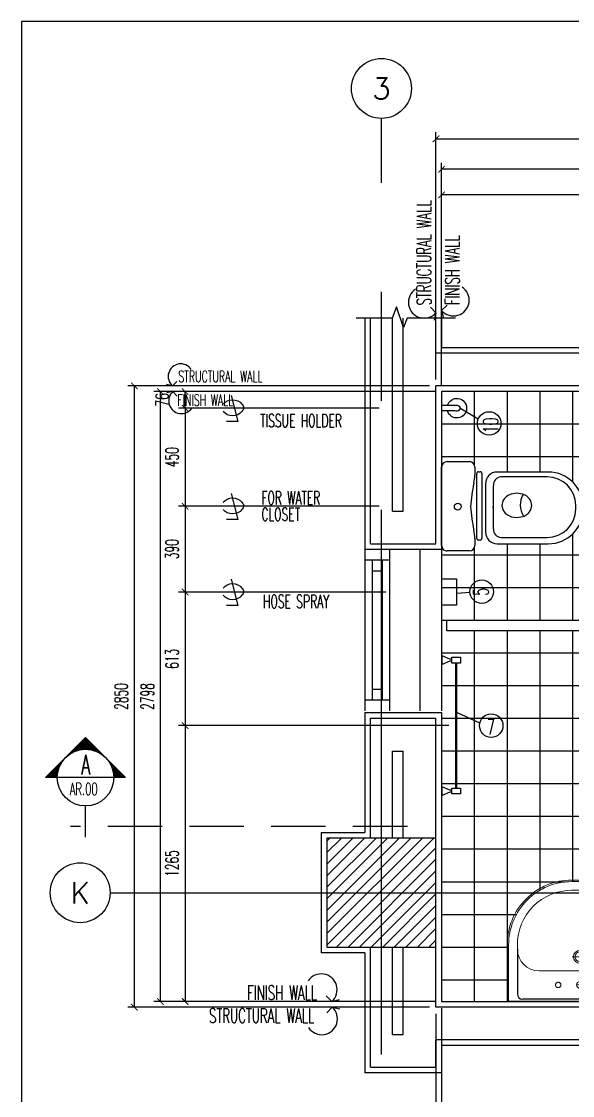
# Model space of a CAD drawing. Extents: x 417609.6 to 417638.5, y 43441 to 43460.9.
# Drawn here: x 417609.614 to 417612.142, y 43455.974 to 43460.902 of the extents above; entities that cross this region are included whole.
import ezdxf
from ezdxf.enums import TextEntityAlignment as Align

# ---------------------------------------------------------------- set-up
doc = ezdxf.new("R2010")
doc.units = 0
doc.header["$MEASUREMENT"] = 0
doc.header["$PDMODE"] = 3
doc.header["$PDSIZE"] = 0.1
for name, pattern in [('CENTERX2', [4, 2.5, -0.5, 0.5, -0.5]), ('DASHED', [0.75, 0.5, -0.25]), ('HIDDEN', [0.375, 0.25, -0.125])]:
    doc.linetypes.add(name, pattern=pattern)
doc.layers.get('0').update_dxf_attribs({"linetype": 'CONTINUOUS'})
doc.layers.get('DEFPOINTS').update_dxf_attribs({"linetype": 'CONTINUOUS'})
for name, color, linetype in [('2', 2, 'CONTINUOUS'), ('ARCDIMR', 4, 'CONTINUOUS'), ('AX', 6, 'CONTINUOUS'), ('AX-CR', 2, 'CONTINUOUS'), ('AX-TXT', 4, 'CONTINUOUS'), ('AXES', 11, 'CENTERX2'), ('COL', 2, 'CONTINUOUS'), ('DIM', 4, 'CONTINUOUS'), ('Dimout', 4, 'CONTINUOUS'), ('DW', 7, 'CONTINUOUS'), ('ELE', 3, 'CONTINUOUS'), ('ELEV-MARK', 6, 'CONTINUOUS'), ('FIX', 3, 'CONTINUOUS'), ('HAT', 8, 'CONTINUOUS'), ('Hatch', 11, 'CONTINUOUS'), ('INSUL', 7, 'CONTINUOUS'), ('JUMP', 2, 'CONTINUOUS'), ('PART', 9, 'CONTINUOUS'), ('Plaster', 7, 'CONTINUOUS'), ('SUNI-FUR', 3, 'CONTINUOUS'), ('Tile', 5, 'CONTINUOUS'), ('TITLE', 6, 'CONTINUOUS'), ('TXT', 2, 'CONTINUOUS'), ('WALL', 6, 'CONTINUOUS'), ('WIN', 5, 'CONTINUOUS')]:
    doc.layers.add(name, color=color, linetype=linetype)
doc.styles.add('ROMANS', font='ROMANS.shx', dxfattribs={"width": 0.6})
doc.dimstyles.new('R50', dxfattribs={"dimscale": 0, "dimtxt": 0.06, "dimasz": 0.03, "dimexe": 0.03, "dimexo": 0.03, "dimgap": 0.03, "dimtad": 1, "dimdec": 0, "dimlfac": 1000, "dimzin": 13, "dimdsep": 46, "dimtxsty": 'ROMANS', "dimblk": 'ARCHTICK', "dimcen": 0.09, "dimclrd": 4, "dimclre": 4, "dimclrt": 2, "dimadec": 0, "dimazin": 0, "dimtfac": 1, "dimtdec": 0, "dimtofl": 0, "dimtmove": 2, "dimatfit": 3, "dimldrblk": 'CLOSEDBLANK', "dimfxl": 0, "dimtolj": 1, "dimtzin": 0, "dimarcsym": 0})

# ---------------------------------------------------------------- blocks, each defined once
blk = doc.blocks.new('AXL')
at = {"layer": 'AX-CR'}
blk.add_circle((-350, 0), 350, dxfattribs=at)
at = {"layer": 'AX-TXT', "style": 'ROMANS'}
blk.add_attdef('AX', text='', height=250, dxfattribs=at).set_placement((-350, 0), align=Align.MIDDLE)
blk = doc.blocks.new('*X15')
at = {"color": 0}
for p, q in [((24139.2, 55110.5), (24629.7, 55601)), ((24139.2, 55163.5), (24576.7, 55601)), ((24139.2, 55216.6), (24523.7, 55601)), ((24139.2, 55269.6), (24470.6, 55601)), ((24139.2, 55322.6), (24417.6, 55601)), ((24139.2, 55375.7), (24364.6, 55601)), ((24139.2, 55428.7), (24311.5, 55601)), ((24139.2, 55481.7), (24258.5, 55601)), ((24139.2, 55534.8), (24205.5, 55601)), ((24139.2, 55587.8), (24152.4, 55601)), ((24182.8, 55101), (24639.2, 55557.5)), ((24235.8, 55101), (24639.2, 55504.4)), ((24288.8, 55101), (24639.2, 55451.4)), ((24341.9, 55101), (24639.2, 55398.4)), ((24394.9, 55101), (24639.2, 55345.3)), ((24447.9, 55101), (24639.2, 55292.3)), ((24501, 55101), (24639.2, 55239.3)), ((24554, 55101), (24639.2, 55186.2)), ((24607, 55101), (24639.2, 55133.2))]:
    blk.add_line(p, q, dxfattribs=at)
blk = doc.blocks.new('COL50')
at = {"layer": 'COL'}
blk.add_lwpolyline([(-250, 250), (-250, -250), (250, -250), (250, 250)], close=True, dxfattribs=at)
blk = doc.blocks.new('AXU')
at = {"layer": 'AX-CR'}
blk.add_circle((0, 350), 350, dxfattribs=at)
at = {"layer": 'AX-TXT', "style": 'ROMANS'}
blk.add_attdef('AX', text='', height=250, dxfattribs=at).set_placement((0, 350), align=Align.MIDDLE)
blk = doc.blocks.new('LAV-003')
at = {"layer": 'FIX', "linetype": 'ByBlock'}
blk.add_line((-327.5, -25), (327.5, -25), dxfattribs=at)
at = {"layer": 'FIX', "linetype": 'Continuous', "lineweight": 20}
for p, q in [((-327.5, -285), (-327.5, -25)), ((327.5, -285), (327.5, -25)), ((0, -165), (-187.5, -165)), ((0, -165), (187.5, -165)), ((-287.5, -285), (-287.5, -265)), ((287.5, -285), (287.5, -265)), ((0, -535), (-37.5, -535)), ((0, -535), (37.5, -535)), ((0, -575), (-37.5, -575)), ((0, -575), (37.5, -575))]:
    blk.add_line(p, q, dxfattribs=at)
at = {"layer": 'FIX', "linetype": 'ByBlock', "ltscale": 0.3}
for p, q in [((0, -35), (-262.5, -35)), ((0, -35), (262.5, -35)), ((-287.5, -265), (-287.5, -60)), ((287.5, -265), (287.5, -60))]:
    blk.add_line(p, q, dxfattribs=at)
at = {"layer": 'FIX', "lineweight": 20}
for p, q in [((0, -85.4), (0, -116.5)), ((-15.6, -100.9), (15.5, -100.9))]:
    blk.add_line(p, q, dxfattribs=at)
at = {"layer": 'FIX', "linetype": 'DASHED', "lineweight": 20, "ltscale": 0.04}
for p, q in [((0, -193.9), (0, -266.1)), ((-35.7, -230.5), (36.6, -230.5))]:
    blk.add_line(p, q, dxfattribs=at)
at = {"layer": 'FIX', "linetype": 'Continuous', "lineweight": 20}
blk.add_lwpolyline([(294.8, -25), (0, -25), (-327.5, -25), (-334.5, -285, 0.414214), (-37.5, -582), (0, -582), (37.5, -582, 0.414214), (334.5, -285), (327.5, -25), (0, -25)], format="xyb", dxfattribs=at)
at = {"layer": 'FIX', "linetype": 'HIDDEN', "lineweight": 20, "ltscale": 0.05}
for centre in [(-100, -100.9), (100, -100.9)]:
    blk.add_circle(centre, 12.4, dxfattribs=at)
at = {"layer": 'FIX', "lineweight": 20}
for centre, radius in [((0, -100.9), 15.5), ((0.5, -230), 29.5), ((0.5, -230), 22.5)]:
    blk.add_circle(centre, radius, dxfattribs=at)
at = {"layer": 'FIX', "linetype": 'ByBlock', "ltscale": 0.3}
for centre, start, end in [((-262.5, -60), 90, 180), ((262.5, -60), 0, 90)]:
    blk.add_arc(centre, 25, start, end, dxfattribs=at)
at = {"layer": 'FIX', "linetype": 'Continuous', "lineweight": 20}
for centre, radius, start, end in [((-187.5, -265), 100, 90, 180), ((187.5, -265), 100, 0, 90), ((-37.5, -285), 290, 180, 270), ((-37.5, -285), 250, 180, 270), ((37.5, -285), 290, 270, 0), ((37.5, -285), 250, 270, 0)]:
    blk.add_arc(centre, radius, start, end, dxfattribs=at)
blk = doc.blocks.new('SCNTR', base_point=(3632.66, 549.66))
for q in [(3633.89, 554.57), (3636.1, 543.44)]:
    blk.add_line((3631.12, 543.44), q)
for centre, radius, start, end in [((3630.8, 549.38), 1.99, 133.3084, 182.4789), ((3633.47, 547.5), 5.23, 39.4883, 140.5117), ((3630.8, 549.21), 1.99, 177.5211, 226.6916), ((3633.47, 551.09), 5.23, 219.4883, 320.5117)]:
    blk.add_arc(centre, radius, start, end)
blk = doc.blocks.new('_ARCHTICK')
at = {"color": 0, "linetype": 'ByBlock', "const_width": 0.15}
blk.add_lwpolyline([(-0.5, -0.5), (0.5, 0.5)], dxfattribs=at)
blk = doc.blocks.new('*D42')
at = {"layer": 'DEFPOINTS', "color": 0}
for p in [(417611.2853, 43458.6776), (417610.3644, 43458.2841), (417611.3153, 43458.2841)]:
    blk.add_point(p, dxfattribs=at)
at = {"layer": 'Dimout', "color": 4, "lineweight": -2}
for p, q in [((417611.2553, 43458.6776), (417610.3344, 43458.6776)), ((417610.3644, 43458.6776), (417610.3644, 43458.2841)), ((417611.2853, 43458.2841), (417610.3344, 43458.2841))]:
    blk.add_line(p, q, dxfattribs=at)
at = {"layer": 'Dimout', "color": 4, "lineweight": -2, "xscale": 0.03, "yscale": 0.03, "zscale": 0.03}
for p, rotation in [((417610.3644, 43458.6776), 90), ((417610.3644, 43458.2841), 270)]:
    blk.add_blockref('_ARCHTICK', p, dxfattribs=dict(at, rotation=rotation))
at = {"layer": 'Dimout', "color": 2, "insert": (417610.3044, 43458.4808), "char_height": 0.06, "attachment_point": 5, "rotation": 90, "style": 'ROMANS'}
blk.add_mtext('\\A1;390', dxfattribs=at)
blk = doc.blocks.new('_ClosedBlank')
at = {"color": 0, "linetype": 'ByBlock', "lineweight": -2}
for p, q in [((-1, 0.17), (0, 0)), ((-1, 0.17), (-1, -0.17)), ((0, 0), (-1, -0.17))]:
    blk.add_line(p, q, dxfattribs=at)
blk = doc.blocks.new('*D43')
at = {"layer": 'DEFPOINTS', "color": 0}
for p in [(417611.2853, 43459.1276), (417610.3644, 43458.6776), (417611.2853, 43458.6776)]:
    blk.add_point(p, dxfattribs=at)
at = {"layer": 'Dimout', "color": 4, "lineweight": -2}
for p, q in [((417611.2553, 43459.1276), (417610.3344, 43459.1276)), ((417610.3644, 43459.1276), (417610.3644, 43458.6776)), ((417611.2553, 43458.6776), (417610.3344, 43458.6776))]:
    blk.add_line(p, q, dxfattribs=at)
at = {"layer": 'Dimout', "color": 4, "lineweight": -2, "xscale": 0.03, "yscale": 0.03, "zscale": 0.03}
for p, rotation in [((417610.3644, 43459.1276), 90), ((417610.3644, 43458.6776), 270)]:
    blk.add_blockref('_ARCHTICK', p, dxfattribs=dict(at, rotation=rotation))
at = {"layer": 'Dimout', "color": 2, "insert": (417610.3044, 43458.9026), "char_height": 0.06, "attachment_point": 5, "rotation": 90, "style": 'ROMANS'}
blk.add_mtext('\\A1;450', dxfattribs=at)
blk = doc.blocks.new('A$C785E76E1')
at = {"layer": 'JUMP'}
for p, q in [((0.033, 0.0529), (0.033, 0.1149)), ((0.057, 0.0529), (0.057, 0.1149))]:
    blk.add_line(p, q, dxfattribs=at)
for radius, start, end in [(0.045, 105.4782, 74.5218), (0.0144, 146.4427, 33.5573)]:
    blk.add_arc((0.045, 0.045), radius, start, end, dxfattribs=at)
blk = doc.blocks.new('A$C31925312')
at = {"layer": 'FIX'}
for p, q in [((0.0224, 0.6066), (0.0159, 0.6066)), ((0.0395, 0.625), (0.0486, 0.625)), ((0.0395, 0.6163), (0.0476, 0.6163)), ((0.0476, 0.6163), (0.0838, 0.6007)), ((0.0486, 0.625), (0.0838, 0.6402)), ((0.0838, 0.6402), (0.0859, 0.6402)), ((0.0838, 0.6402), (0.0838, 0.6007)), ((0.0838, 0.6007), (0.0859, 0.6007)), ((0.0845, 0.6402), (0.0845, 0.6007)), ((0.085, 0.6402), (0.085, 0.6007)), ((0.0856, 0.6402), (0.0856, 0.6007)), ((0.0395, 0.0242), (0.0486, 0.0242)), ((0.0395, 0.0156), (0.0476, 0.0156)), ((0.0476, 0.0156), (0.0838, 0)), ((0.0486, 0.0242), (0.0838, 0.0394)), ((0.0838, 0.0394), (0.0838, 0)), ((0.0838, 0.0394), (0.0859, 0.0394)), ((0.0845, 0.0394), (0.0845, 0)), ((0.085, 0.0394), (0.085, 0)), ((0.0856, 0.0394), (0.0856, 0)), ((0.0838, 0), (0.0859, 0))]:
    blk.add_line(p, q, dxfattribs=at)
for points in [[(0.0395, 0.6333), (0.0395, 0.6065), (0, 0.6065), (0, 0.6333)], [(0.0395, 0.0333), (0.0395, 0.0065), (0, 0.0065), (0, 0.0333)]]:
    blk.add_lwpolyline(points, close=True, dxfattribs=at)
blk.add_lwpolyline([(0.0159, 0.6066), (0.0159, 0.0333), (0.0224, 0.0333), (0.0224, 0.6066)], dxfattribs=at)
blk = doc.blocks.new('2')
at = {"layer": 'SUNI-FUR', "linetype": 'Continuous'}
for p, q in [((0.0137, 0.765), (0.0041, 0.765)), ((0.0159, 0.7241), (-0.0034, 0.7241)), ((-0.1849, 0.576), (-0.1849, 0.2998)), ((-0.1587, 0.5702), (-0.1587, 0.3197)), ((0.1683, 0.3197), (0.1683, 0.5702)), ((0.2027, 0.2998), (0.2027, 0.576)), ((-0.005, 0.4872), (-0.0292, 0.4813)), ((0.0193, 0.4813), (-0.005, 0.4872)), ((-0.0651, 0.438), (-0.0703, 0.4064)), ((-0.0703, 0.4064), (-0.0651, 0.3747)), ((0.0603, 0.4064), (0.0551, 0.438)), ((0.0565, 0.3772), (0.0603, 0.4064)), ((-0.0292, 0.3314), (-0.005, 0.3255)), ((-0.005, 0.3255), (0.0193, 0.3314)), ((-0.1219, 0.2368), (0.0089, 0.2368)), ((-0.1129, 0.2792), (0.0084, 0.2792)), ((0.0012, 0.2792), (0.1226, 0.2792)), ((0.0084, 0.2792), (0.0012, 0.2792)), ((0.0089, 0.2368), (0.1397, 0.2368)), ((-0.2113, 0.1798), (-0.1699, 0.1798)), ((-0.1863, 0.1994), (-0.1863, 0.2076)), ((-0.1763, 0.2176), (0.1724, 0.2176)), ((0.1724, 0.1894), (-0.1763, 0.1894)), ((0.1743, 0.1798), (0.2113, 0.1798)), ((0.1743, 0.1798), (0.1743, 0.1798)), ((0.1824, 0.2076), (0.1824, 0.1994)), ((-0.2413, 0.03), (-0.2413, 0.1498)), ((0.2413, 0.1498), (0.2413, 0.03)), ((0.2113, 0), (-0.2113, 0))]:
    blk.add_line(p, q, dxfattribs=at)
blk.add_circle((0.0019, 0.0872), 0.0184, dxfattribs=at)
for centre, radius, start, end in [((0.0041, 0.576), 0.189, 90, 180), ((0.0137, 0.576), 0.189, 0, 90), ((-0.0048, 0.5702), 0.1539, 90, 180), ((0.0144, 0.5702), 0.1539, 0, 90), ((0.0019, 0.4207), 0.0682, 117.15318, 141.07583), ((-0.0119, 0.4207), 0.0682, 38.92417, 62.84682), ((0.0126, 0.412), 0.082, 141.07583, 161.50405), ((-0.0074, 0.5367), 0.1117, 239.42337, 302.91619), ((-0.0226, 0.412), 0.082, 18.49595, 38.92417), ((0.0126, 0.4007), 0.082, 198.49595, 218.92417), ((0.0019, 0.392), 0.0682, 218.92417, 242.84682), ((-0.0119, 0.392), 0.0682, 297.15318, 321.07583), ((-0.0289, 0.4058), 0.0901, 321.07583, 341.50405), ((-0.1219, 0.2998), 0.063, 180, 270), ((-0.1156, 0.3224), 0.0432, 183.51288, 273.51288), ((0.1252, 0.3224), 0.0432, 266.48712, 356.48712), ((0.1397, 0.2998), 0.063, 270, 0), ((-0.2113, 0.1498), 0.03, 90, 180), ((-0.1763, 0.2076), 0.01, 90, 180), ((-0.1763, 0.1994), 0.01, 180, 270), ((-0.2015, -0.2523), 0.4332, 79.75352, 85.81091), ((0.0746, 1.126), 0.9726, 258.19384, 265.73474), ((-0.0701, 1.126), 0.9726, 274.26526, 281.80616), ((0.2059, -0.2523), 0.4332, 94.18909, 100.24648), ((0.1724, 0.2076), 0.01, 0, 90), ((0.1724, 0.1994), 0.01, 270, 0), ((0.2113, 0.1498), 0.03, 0, 90), ((-0.2113, 0.03), 0.03, 180, 270), ((0.2113, 0.03), 0.03, 270, 0)]:
    blk.add_arc(centre, radius, start, end, dxfattribs=at)
blk = doc.blocks.new('*D114')
at = {"layer": 'DEFPOINTS', "color": 0}
for p in [(417610.3644, 43459.2038), (417611.5413, 43459.2038), (417611.2853, 43459.1276)]:
    blk.add_point(p, dxfattribs=at)
at = {"layer": 'Hatch', "color": 4, "lineweight": -2}
for p, q in [((417611.5113, 43459.2038), (417610.3344, 43459.2038)), ((417610.3644, 43459.1276), (417610.3644, 43459.2038)), ((417611.2553, 43459.1276), (417610.3344, 43459.1276))]:
    blk.add_line(p, q, dxfattribs=at)
at = {"layer": 'Hatch', "color": 4, "lineweight": -2, "xscale": 0.03, "yscale": 0.03, "zscale": 0.03}
for p, rotation in [((417610.3644, 43459.2038), 90), ((417610.3644, 43459.1276), 270)]:
    blk.add_blockref('_ARCHTICK', p, dxfattribs=dict(at, rotation=rotation))
at = {"layer": 'Hatch', "color": 2, "insert": (417610.2594, 43459.1657), "char_height": 0.06, "attachment_point": 5, "rotation": 90, "style": 'ROMANS'}
blk.add_mtext('\\A1;76', dxfattribs=at)
blk = doc.blocks.new('*D115')
at = {"layer": 'DEFPOINTS', "color": 0}
for p in [(417611.3153, 43458.2841), (417610.3644, 43457.6713), (417611.6048, 43457.6713)]:
    blk.add_point(p, dxfattribs=at)
at = {"layer": 'Hatch', "color": 4, "lineweight": -2}
for p, q in [((417611.2853, 43458.2841), (417610.3344, 43458.2841)), ((417610.3644, 43458.2841), (417610.3644, 43457.6713)), ((417611.5748, 43457.6713), (417610.3344, 43457.6713))]:
    blk.add_line(p, q, dxfattribs=at)
at = {"layer": 'Hatch', "color": 4, "lineweight": -2, "xscale": 0.03, "yscale": 0.03, "zscale": 0.03}
for p, rotation in [((417610.3644, 43458.2841), 90), ((417610.3644, 43457.6713), 270)]:
    blk.add_blockref('_ARCHTICK', p, dxfattribs=dict(at, rotation=rotation))
at = {"layer": 'Hatch', "color": 2, "insert": (417610.3044, 43457.9777), "char_height": 0.06, "attachment_point": 5, "rotation": 90, "style": 'ROMANS'}
blk.add_mtext('\\A1;613', dxfattribs=at)
blk = doc.blocks.new('*D116')
at = {"layer": 'DEFPOINTS', "color": 0}
for p in [(417611.6048, 43457.6713), (417610.3644, 43456.4058), (417611.5413, 43456.4058)]:
    blk.add_point(p, dxfattribs=at)
at = {"layer": 'Hatch', "color": 4, "lineweight": -2}
for p, q in [((417611.5748, 43457.6713), (417610.3344, 43457.6713)), ((417610.3644, 43457.6713), (417610.3644, 43456.4058)), ((417611.5113, 43456.4058), (417610.3344, 43456.4058))]:
    blk.add_line(p, q, dxfattribs=at)
at = {"layer": 'Hatch', "color": 4, "lineweight": -2, "xscale": 0.03, "yscale": 0.03, "zscale": 0.03}
for p, rotation in [((417610.3644, 43457.6713), 90), ((417610.3644, 43456.4058), 270)]:
    blk.add_blockref('_ARCHTICK', p, dxfattribs=dict(at, rotation=rotation))
at = {"layer": 'Hatch', "color": 2, "insert": (417610.3044, 43457.0386), "char_height": 0.06, "attachment_point": 5, "rotation": 90, "style": 'ROMANS'}
blk.add_mtext('\\A1;1265', dxfattribs=at)
blk = doc.blocks.new('*D117')
at = {"layer": 'DEFPOINTS', "color": 0}
for p in [(417610.2512, 43459.2038), (417611.5413, 43459.2038), (417611.5413, 43456.4058)]:
    blk.add_point(p, dxfattribs=at)
at = {"layer": 'Hatch', "color": 4, "lineweight": -2}
for p, q in [((417611.5113, 43459.2038), (417610.2212, 43459.2038)), ((417610.2512, 43456.4058), (417610.2512, 43459.2038)), ((417611.5113, 43456.4058), (417610.2212, 43456.4058))]:
    blk.add_line(p, q, dxfattribs=at)
at = {"layer": 'Hatch', "color": 4, "lineweight": -2, "xscale": 0.03, "yscale": 0.03, "zscale": 0.03}
for p, rotation in [((417610.2512, 43459.2038), 90), ((417610.2512, 43456.4058), 270)]:
    blk.add_blockref('_ARCHTICK', p, dxfattribs=dict(at, rotation=rotation))
at = {"layer": 'Hatch', "color": 2, "insert": (417610.1912, 43457.8048), "char_height": 0.06, "attachment_point": 5, "rotation": 90, "style": 'ROMANS'}
blk.add_mtext('\\A1;2798', dxfattribs=at)
blk = doc.blocks.new('*D118')
at = {"layer": 'DEFPOINTS', "color": 0}
for p in [(417611.5153, 43459.2298), (417610.1313, 43456.3798), (417611.5153, 43456.3798)]:
    blk.add_point(p, dxfattribs=at)
at = {"layer": 'Hatch', "color": 4, "lineweight": -2}
for p, q in [((417611.4853, 43459.2298), (417610.1013, 43459.2298)), ((417610.1313, 43459.2298), (417610.1313, 43456.3798)), ((417611.4853, 43456.3798), (417610.1013, 43456.3798))]:
    blk.add_line(p, q, dxfattribs=at)
at = {"layer": 'Hatch', "color": 4, "lineweight": -2, "xscale": 0.03, "yscale": 0.03, "zscale": 0.03}
for p, rotation in [((417610.1313, 43459.2298), 90), ((417610.1313, 43456.3798), 270)]:
    blk.add_blockref('_ARCHTICK', p, dxfattribs=dict(at, rotation=rotation))
at = {"layer": 'Hatch', "color": 2, "insert": (417610.0713, 43457.8048), "char_height": 0.06, "attachment_point": 5, "rotation": 90, "style": 'ROMANS'}
blk.add_mtext('\\A1;2850', dxfattribs=at)
blk = doc.blocks.new('*D120')
at = {"layer": 'DEFPOINTS', "color": 0}
for p in [(417611.5413, 43456.4058), (417612.1762, 43456.3798), (417611.5413, 43455.3756)]:
    blk.add_point(p, dxfattribs=at)
at = {"layer": 'Hatch', "color": 4, "lineweight": -2}
for p, q in [((417611.5413, 43456.3758), (417611.5413, 43455.3456)), ((417612.1762, 43456.3498), (417612.1762, 43455.3456)), ((417612.1762, 43455.3756), (417611.5413, 43455.3756))]:
    blk.add_line(p, q, dxfattribs=at)
at = {"layer": 'Hatch', "color": 4, "lineweight": -2, "xscale": 0.03, "yscale": 0.03, "zscale": 0.03, "rotation": 180}
blk.add_blockref('_ARCHTICK', (417611.5413, 43455.3756), dxfattribs=at)
at = {"layer": 'Hatch', "color": 4, "lineweight": -2, "xscale": 0.03, "yscale": 0.03, "zscale": 0.03}
blk.add_blockref('_ARCHTICK', (417612.1762, 43455.3756), dxfattribs=at)
at = {"layer": 'Hatch', "color": 2, "insert": (417611.8588, 43455.4356), "char_height": 0.06, "attachment_point": 5, "style": 'ROMANS'}
blk.add_mtext('\\A1;635', dxfattribs=at)
blk = doc.blocks.new('*D121')
at = {"layer": 'DEFPOINTS', "color": 0}
for p in [(417611.5413, 43456.4058), (417613.7793, 43456.4058), (417613.7793, 43455.2393)]:
    blk.add_point(p, dxfattribs=at)
at = {"layer": 'Hatch', "color": 4, "lineweight": -2}
for p, q in [((417611.5413, 43456.3758), (417611.5413, 43455.2093)), ((417613.7793, 43456.3758), (417613.7793, 43455.2093)), ((417611.5413, 43455.2393), (417613.7793, 43455.2393))]:
    blk.add_line(p, q, dxfattribs=at)
at = {"layer": 'Hatch', "color": 4, "lineweight": -2, "xscale": 0.03, "yscale": 0.03, "zscale": 0.03, "rotation": 180}
blk.add_blockref('_ARCHTICK', (417611.5413, 43455.2393), dxfattribs=at)
at = {"layer": 'Hatch', "color": 4, "lineweight": -2, "xscale": 0.03, "yscale": 0.03, "zscale": 0.03}
blk.add_blockref('_ARCHTICK', (417613.7793, 43455.2393), dxfattribs=at)
at = {"layer": 'Hatch', "color": 2, "insert": (417612.6603, 43455.2993), "char_height": 0.06, "attachment_point": 5, "style": 'ROMANS'}
blk.add_mtext('\\A1;2238', dxfattribs=at)
blk = doc.blocks.new('*D122')
at = {"layer": 'DEFPOINTS', "color": 0}
for p in [(417611.5153, 43456.3798), (417613.8053, 43456.3798), (417613.8053, 43455.0716)]:
    blk.add_point(p, dxfattribs=at)
at = {"layer": 'Hatch', "color": 4, "lineweight": -2}
for p, q in [((417611.5153, 43456.3498), (417611.5153, 43455.0416)), ((417613.8053, 43456.3498), (417613.8053, 43455.0416)), ((417611.5153, 43455.0716), (417613.8053, 43455.0716))]:
    blk.add_line(p, q, dxfattribs=at)
at = {"layer": 'Hatch', "color": 4, "lineweight": -2, "xscale": 0.03, "yscale": 0.03, "zscale": 0.03, "rotation": 180}
blk.add_blockref('_ARCHTICK', (417611.5153, 43455.0716), dxfattribs=at)
at = {"layer": 'Hatch', "color": 4, "lineweight": -2, "xscale": 0.03, "yscale": 0.03, "zscale": 0.03}
blk.add_blockref('_ARCHTICK', (417613.8053, 43455.0716), dxfattribs=at)
at = {"layer": 'Hatch', "color": 2, "insert": (417612.6603, 43455.1316), "char_height": 0.06, "attachment_point": 5, "style": 'ROMANS'}
blk.add_mtext('\\A1;2290', dxfattribs=at)
blk = doc.blocks.new('*D129')
at = {"layer": 'DEFPOINTS', "color": 0}
for p in [(417611.5413, 43460.1062), (417613.1167, 43459.2338), (417611.5413, 43459.2038)]:
    blk.add_point(p, dxfattribs=at)
at = {"layer": 'Hatch', "color": 4, "lineweight": -2}
for p, q in [((417611.5413, 43459.2338), (417611.5413, 43460.1362)), ((417613.1167, 43460.1062), (417611.5413, 43460.1062)), ((417613.1167, 43459.2638), (417613.1167, 43460.1362))]:
    blk.add_line(p, q, dxfattribs=at)
at = {"layer": 'Hatch', "color": 4, "lineweight": -2, "xscale": 0.03, "yscale": 0.03, "zscale": 0.03, "rotation": 180}
blk.add_blockref('_ARCHTICK', (417611.5413, 43460.1062), dxfattribs=at)
at = {"layer": 'Hatch', "color": 4, "lineweight": -2, "xscale": 0.03, "yscale": 0.03, "zscale": 0.03}
blk.add_blockref('_ARCHTICK', (417613.1167, 43460.1062), dxfattribs=at)
at = {"layer": 'Hatch', "color": 2, "insert": (417612.329, 43460.1662), "char_height": 0.06, "attachment_point": 5, "style": 'ROMANS'}
blk.add_mtext('\\A1;1575', dxfattribs=at)
blk = doc.blocks.new('*D130')
at = {"layer": 'DEFPOINTS', "color": 0}
for p in [(417611.5413, 43460.2239), (417611.5413, 43459.2038), (417613.7793, 43459.2038)]:
    blk.add_point(p, dxfattribs=at)
at = {"layer": 'Hatch', "color": 4, "lineweight": -2}
for p, q in [((417611.5413, 43459.2338), (417611.5413, 43460.2539)), ((417613.7793, 43459.2338), (417613.7793, 43460.2539)), ((417613.7793, 43460.2239), (417611.5413, 43460.2239))]:
    blk.add_line(p, q, dxfattribs=at)
at = {"layer": 'Hatch', "color": 4, "lineweight": -2, "xscale": 0.03, "yscale": 0.03, "zscale": 0.03, "rotation": 180}
blk.add_blockref('_ARCHTICK', (417611.5413, 43460.2239), dxfattribs=at)
at = {"layer": 'Hatch', "color": 4, "lineweight": -2, "xscale": 0.03, "yscale": 0.03, "zscale": 0.03}
blk.add_blockref('_ARCHTICK', (417613.7793, 43460.2239), dxfattribs=at)
at = {"layer": 'Hatch', "color": 2, "insert": (417612.6603, 43460.2839), "char_height": 0.06, "attachment_point": 5, "style": 'ROMANS'}
blk.add_mtext('\\A1;2238', dxfattribs=at)
blk = doc.blocks.new('*D131')
at = {"layer": 'DEFPOINTS', "color": 0}
for p in [(417613.8053, 43460.3633), (417611.5153, 43459.2298), (417613.8053, 43459.2298)]:
    blk.add_point(p, dxfattribs=at)
at = {"layer": 'Hatch', "color": 4, "lineweight": -2}
for p, q in [((417611.5153, 43459.2598), (417611.5153, 43460.3933)), ((417613.8053, 43459.2598), (417613.8053, 43460.3933)), ((417611.5153, 43460.3633), (417613.8053, 43460.3633))]:
    blk.add_line(p, q, dxfattribs=at)
at = {"layer": 'Hatch', "color": 4, "lineweight": -2, "xscale": 0.03, "yscale": 0.03, "zscale": 0.03, "rotation": 180}
blk.add_blockref('_ARCHTICK', (417611.5153, 43460.3633), dxfattribs=at)
at = {"layer": 'Hatch', "color": 4, "lineweight": -2, "xscale": 0.03, "yscale": 0.03, "zscale": 0.03}
blk.add_blockref('_ARCHTICK', (417613.8053, 43460.3633), dxfattribs=at)
at = {"layer": 'Hatch', "color": 2, "insert": (417612.6603, 43460.4233), "char_height": 0.06, "attachment_point": 5, "style": 'ROMANS'}
blk.add_mtext('\\A1;2290', dxfattribs=at)
blk = doc.blocks.new('*X22')
at = {"color": 0}
for p, q in [((14608, 7877), (14819, 8088)), ((14625, 7890), (14821, 8086)), ((14637, 7899), (14823, 8084)), ((14647, 7905), (14825, 8082)), ((14656, 7910), (14826, 8081)), ((14664, 7915), (14828, 8079)), ((14671, 7919), (14830, 8077)), ((14678, 7922), (14832, 8075)), ((14685, 7925), (14833, 8073)), ((14691, 7928), (14835, 8072)), ((14697, 7930), (14837, 8070)), ((14703, 7933), (14839, 8068)), ((14709, 7935), (14841, 8066)), ((14714, 7937), (14842, 8065)), ((14719, 7938), (14844, 8063)), ((14725, 7940), (14846, 8061)), ((14730, 7941), (14848, 8059)), ((14734, 7943), (14849, 8058)), ((14739, 7944), (14851, 8056)), ((14744, 7945), (14853, 8054)), ((14749, 7946), (14855, 8052)), ((14753, 7947), (14856, 8051)), ((14757, 7948), (14858, 8049)), ((14762, 7949), (14860, 8047)), ((14766, 7950), (14862, 8045)), ((14770, 7950), (14863, 8043)), ((14774, 7951), (14865, 8042)), ((14778, 7951), (14867, 8040)), ((14782, 7952), (14869, 8038)), ((14786, 7952), (14871, 8036)), ((14790, 7953), (14872, 8035)), ((14794, 7953), (14874, 8033)), ((14798, 7953), (14876, 8031)), ((14802, 7953), (14878, 8029)), ((14805, 7954), (14879, 8028)), ((14809, 7954), (14881, 8026)), ((14813, 7954), (14883, 8024)), ((14816, 7954), (14885, 8022)), ((14820, 7954), (14886, 8020)), ((14823, 7954), (14888, 8019)), ((14827, 7954), (14890, 8017)), ((14830, 7954), (14892, 8015)), ((14834, 7953), (14894, 8013)), ((14837, 7953), (14895, 8012)), ((14840, 7953), (14897, 8010)), ((14844, 7953), (14899, 8008)), ((14847, 7953), (14901, 8006)), ((14850, 7952), (14902, 8005)), ((14853, 7952), (14904, 8003)), ((14856, 7952), (14906, 8001)), ((14860, 7951), (14908, 7999)), ((14863, 7951), (14909, 7997)), ((14866, 7950), (14911, 7996)), ((14869, 7950), (14913, 7994)), ((14872, 7949), (14915, 7992)), ((14875, 7949), (14917, 7990)), ((14878, 7948), (14918, 7989)), ((14881, 7948), (14920, 7987)), ((14884, 7947), (14922, 7985)), ((14887, 7947), (14924, 7983)), ((14890, 7946), (14925, 7982)), ((14893, 7945), (14927, 7980)), ((14895, 7945), (14929, 7978)), ((14898, 7944), (14931, 7976)), ((14901, 7943), (14932, 7974)), ((14904, 7942), (14934, 7973)), ((14907, 7942), (14936, 7971)), ((14909, 7941), (14938, 7969)), ((14912, 7940), (14939, 7967)), ((14915, 7939), (14941, 7966)), ((14917, 7938), (14943, 7964)), ((14920, 7937), (14945, 7962)), ((14923, 7937), (14947, 7960)), ((14925, 7936), (14948, 7959)), ((14928, 7935), (14950, 7957)), ((14931, 7934), (14952, 7955)), ((14933, 7933), (14954, 7953)), ((14936, 7932), (14955, 7952)), ((14938, 7931), (14957, 7950)), ((14941, 7930), (14959, 7948)), ((14943, 7929), (14961, 7946)), ((14946, 7928), (14962, 7944)), ((14948, 7927), (14964, 7943)), ((14951, 7926), (14966, 7941)), ((14953, 7925), (14968, 7939)), ((14956, 7923), (14970, 7937)), ((14958, 7922), (14971, 7936)), ((14960, 7921), (14973, 7934)), ((14963, 7920), (14975, 7932)), ((14965, 7919), (14977, 7930)), ((14967, 7918), (14978, 7929)), ((14970, 7916), (14980, 7927)), ((14972, 7915), (14982, 7925)), ((14974, 7914), (14984, 7923)), ((14977, 7913), (14985, 7921)), ((14979, 7911), (14987, 7920)), ((14981, 7910), (14989, 7918)), ((14983, 7909), (14991, 7916)), ((14986, 7908), (14993, 7914)), ((14988, 7906), (14994, 7913)), ((14990, 7905), (14996, 7911)), ((14992, 7903), (14998, 7909)), ((14994, 7902), (15000, 7907)), ((14997, 7901), (15001, 7906)), ((14999, 7899), (15003, 7904)), ((15001, 7898), (15005, 7902)), ((15003, 7896), (15007, 7900)), ((15005, 7895), (15008, 7898)), ((15007, 7894), (15010, 7897)), ((15009, 7892), (15012, 7895)), ((15011, 7891), (15014, 7893)), ((15013, 7889), (15016, 7891)), ((15015, 7888), (15017, 7890)), ((15017, 7886), (15019, 7888)), ((15019, 7884), (15021, 7886)), ((15021, 7883), (15023, 7884)), ((14360, 7629), (14571, 7839)), ((14364, 7629), (14557, 7822)), ((14368, 7629), (14549, 7810)), ((14371, 7629), (14542, 7800)), ((14375, 7629), (14537, 7791)), ((14378, 7629), (14533, 7783)), ((14382, 7629), (14529, 7776)), ((14385, 7629), (14525, 7769)), ((14389, 7629), (14522, 7762)), ((15023, 7881), (15024, 7883)), ((15025, 7880), (15026, 7881)), ((15027, 7878), (15028, 7879)), ((15029, 7877), (15030, 7877)), ((15031, 7875), (15031, 7875)), ((15033, 7873), (15033, 7874)), ((15035, 7872), (15035, 7872)), ((15036, 7870), (15037, 7870)), ((15038, 7868), (15038, 7868)), ((15040, 7867), (15040, 7867)), ((15042, 7865), (15042, 7865)), ((15044, 7863), (15044, 7863)), ((15046, 7861), (15046, 7861)), ((15047, 7860), (15047, 7860)), ((15051, 7856), (15051, 7856)), ((15053, 7854), (15053, 7854)), ((15054, 7852), (15054, 7853)), ((15056, 7851), (15056, 7851)), ((15058, 7849), (15058, 7849)), ((15059, 7847), (15060, 7847)), ((15061, 7845), (15061, 7845)), ((15063, 7843), (15063, 7844)), ((15064, 7841), (15065, 7842)), ((15066, 7839), (15067, 7840)), ((15068, 7837), (15069, 7838)), ((15069, 7836), (15070, 7837)), ((15071, 7834), (15072, 7835)), ((15072, 7832), (15074, 7833)), ((15074, 7830), (15076, 7831)), ((15076, 7828), (15077, 7830)), ((15077, 7826), (15079, 7828)), ((15079, 7824), (15081, 7826)), ((15080, 7822), (15083, 7824)), ((15082, 7820), (15084, 7822)), ((15083, 7818), (15086, 7821)), ((15085, 7815), (15088, 7819)), ((15086, 7813), (15090, 7817)), ((15087, 7811), (15092, 7815)), ((15089, 7809), (15093, 7814)), ((15090, 7807), (15095, 7812)), ((15092, 7805), (15097, 7810)), ((15093, 7803), (15099, 7808)), ((15094, 7801), (15100, 7807)), ((15096, 7798), (15102, 7805)), ((15097, 7796), (15104, 7803)), ((15098, 7794), (15106, 7801)), ((15100, 7792), (15107, 7799)), ((15101, 7790), (15109, 7798)), ((15102, 7787), (15111, 7796)), ((15104, 7785), (15113, 7794)), ((15105, 7783), (15115, 7792)), ((15106, 7780), (15116, 7791)), ((15107, 7778), (15118, 7789)), ((15108, 7776), (15120, 7787)), ((15110, 7773), (15122, 7785)), ((15111, 7771), (15123, 7784)), ((15112, 7769), (15125, 7782)), ((15113, 7766), (15127, 7780)), ((15114, 7764), (15129, 7778)), ((15115, 7761), (15130, 7777)), ((15116, 7759), (15132, 7775)), ((15117, 7756), (15134, 7773)), ((15118, 7754), (15136, 7771)), ((15119, 7751), (15137, 7769)), ((15121, 7749), (15139, 7768)), ((15122, 7746), (15141, 7766)), ((15122, 7744), (15143, 7764)), ((15123, 7741), (15145, 7762)), ((15124, 7739), (15146, 7761)), ((14392, 7629), (14519, 7756)), ((14396, 7629), (14517, 7750)), ((14399, 7629), (14515, 7744)), ((14403, 7629), (14513, 7739)), ((14406, 7629), (14511, 7733)), ((14410, 7629), (14509, 7728)), ((14413, 7629), (14507, 7723)), ((14417, 7629), (14506, 7718)), ((14421, 7629), (14505, 7713)), ((14424, 7629), (14503, 7708)), ((14428, 7629), (14502, 7703)), ((14431, 7629), (14501, 7699)), ((14435, 7629), (14500, 7694)), ((14438, 7629), (14499, 7690)), ((14442, 7629), (14499, 7686)), ((14445, 7629), (14498, 7681)), ((14449, 7629), (14497, 7677)), ((14452, 7629), (14497, 7673)), ((14456, 7629), (14496, 7669)), ((14459, 7629), (14496, 7665)), ((14463, 7629), (14495, 7661)), ((14466, 7629), (14495, 7657)), ((14470, 7629), (14494, 7653)), ((14474, 7629), (14494, 7649)), ((14477, 7629), (14494, 7646)), ((14481, 7629), (14494, 7642)), ((14484, 7629), (14494, 7638)), ((15125, 7736), (15148, 7759)), ((15126, 7733), (15150, 7757)), ((15127, 7731), (15152, 7755)), ((15128, 7728), (15153, 7754)), ((15129, 7725), (15155, 7752)), ((15130, 7723), (15157, 7750)), ((15130, 7720), (15159, 7748)), ((15131, 7717), (15160, 7746)), ((15132, 7714), (15162, 7745)), ((15133, 7712), (15164, 7743)), ((15133, 7709), (15166, 7741)), ((15134, 7706), (15168, 7739)), ((15135, 7703), (15169, 7738)), ((15136, 7700), (15171, 7736)), ((15136, 7697), (15173, 7734)), ((15137, 7695), (15175, 7732)), ((15137, 7692), (15176, 7731)), ((15138, 7689), (15178, 7729)), ((15139, 7686), (15180, 7727)), ((15139, 7683), (15182, 7725)), ((15140, 7680), (15183, 7723)), ((15140, 7676), (15185, 7722)), ((15140, 7673), (15187, 7720)), ((15141, 7670), (15189, 7718)), ((15141, 7667), (15191, 7716)), ((15142, 7664), (15192, 7715)), ((15142, 7661), (15194, 7713)), ((15142, 7658), (15196, 7711)), ((15143, 7654), (15198, 7709)), ((15143, 7651), (15199, 7708)), ((15143, 7648), (15201, 7706)), ((15143, 7644), (15203, 7704)), ((15143, 7641), (15205, 7702)), ((15143, 7637), (15206, 7700)), ((15143, 7634), (15208, 7699)), ((15144, 7631), (15210, 7697)), ((15145, 7629), (15212, 7695)), ((15149, 7629), (15214, 7693)), ((15152, 7629), (15215, 7692)), ((15156, 7629), (15217, 7690)), ((15159, 7629), (15219, 7688)), ((15163, 7629), (15221, 7686)), ((15167, 7629), (15222, 7685)), ((15170, 7629), (15224, 7683)), ((15174, 7629), (15226, 7681)), ((15177, 7629), (15228, 7679)), ((15181, 7629), (15229, 7678)), ((15184, 7629), (15231, 7676)), ((15188, 7629), (15233, 7674)), ((15191, 7629), (15235, 7672)), ((15195, 7629), (15236, 7670)), ((15198, 7629), (15238, 7669)), ((15202, 7629), (15240, 7667)), ((15205, 7629), (15242, 7665)), ((15209, 7629), (15244, 7663)), ((15212, 7629), (15245, 7662)), ((15216, 7629), (15247, 7660)), ((15220, 7629), (15249, 7658)), ((15223, 7629), (15251, 7656)), ((15227, 7629), (15252, 7655)), ((15230, 7629), (15254, 7653)), ((15234, 7629), (15256, 7651)), ((15237, 7629), (15258, 7649)), ((15241, 7629), (15259, 7647)), ((15244, 7629), (15261, 7646)), ((15248, 7629), (15263, 7644)), ((15251, 7629), (15265, 7642)), ((15255, 7629), (15267, 7640)), ((15258, 7629), (15268, 7639)), ((14488, 7629), (14494, 7635)), ((14491, 7629), (14494, 7631)), ((15262, 7629), (15270, 7637)), ((15266, 7629), (15272, 7635)), ((15269, 7629), (15274, 7633)), ((15273, 7629), (15275, 7632)), ((15276, 7629), (15277, 7630))]:
    blk.add_line(p, q, dxfattribs=at)
blk = doc.blocks.new('STRUC.W')
at = {"layer": 'DIM'}
blk.add_arc((0.0435, 0.0496), 0.066, 33.1771, 228.7793, dxfattribs=at)
at = {"layer": 'WALL'}
for q in [(-0.0318, 0.0075), (0.0228, 0.0234)]:
    blk.add_line((0, 0), q, dxfattribs=at)
at = {"layer": 'TXT', "style": 'ROMANS', "width": 0.6}
blk.add_text('STRUCTURAL WALL', height=0.06, dxfattribs=at).set_placement((0.0308, 0.0198))
blk = doc.blocks.new('FINISH.W')
at = {"layer": 'DIM'}
blk.add_arc((0.0435, -0.0496), 0.066, 131.2207, 326.8229, dxfattribs=at)
at = {"layer": 'WALL'}
for q in [(-0.0318, -0.0075), (0.0228, -0.0234)]:
    blk.add_line((0, 0), q, dxfattribs=at)
at = {"layer": 'TXT', "style": 'ROMANS', "width": 0.6}
blk.add_text('FINISH WALL', height=0.06, dxfattribs=at).set_placement((0.0232, -0.0748))
blk = doc.blocks.new('FINISH.WALL')
at = {"layer": 'DIM'}
blk.add_arc((-0.0435, 0.0496), 0.066, 311.2207, 146.8229, dxfattribs=at)
at = {"layer": 'WALL'}
for q in [(-0.0228, 0.0234), (0.0318, 0.0075)]:
    blk.add_line((0, 0), q, dxfattribs=at)
at = {"layer": 'TXT', "style": 'ROMANS', "width": 0.6}
blk.add_text('FINISH WALL', height=0.06, dxfattribs=at).set_placement((-0.3548, 0.0066))
blk = doc.blocks.new('STTRUC.WALL')
at = {"layer": 'DIM'}
blk.add_arc((-0.0435, -0.0496), 0.066, 213.1771, 48.7793, dxfattribs=at)
at = {"layer": 'WALL'}
for q in [(-0.0228, -0.0234), (0.0318, -0.0075)]:
    blk.add_line((0, 0), q, dxfattribs=at)
at = {"layer": 'TXT', "style": 'ROMANS', "width": 0.6}
blk.add_text('STRUCTURAL WALL', height=0.06, dxfattribs=at).set_placement((-0.516, -0.066))
blk = doc.blocks.new('EW')
at = {"layer": 'Plaster'}
for p, q in [((-0.0027, -0.252), (-0.7426, -0.252)), ((-0.0027, -0.352), (-0.7426, -0.352))]:
    blk.add_line(p, q, dxfattribs=at)
at = {"layer": 'WIN'}
for p, q in [((0, 0), (-0.7426, 0)), ((-0.6926, 0), (-0.6926, -0.1124)), ((-0.05, 0), (-0.05, -0.1124)), ((-0.05, -0.0335), (-0.6926, -0.0335)), ((-0.6426, -0.0335), (-0.6426, -0.0788)), ((-0.1, -0.0335), (-0.1, -0.0788)), ((-0.05, -0.0788), (-0.6926, -0.0788)), ((0, -0.1124), (-0.7426, -0.1124))]:
    blk.add_line(p, q, dxfattribs=at)

msp = doc.modelspace()

# ---------------------------------------------------------------- linework, layer by layer
at = {"layer": '2'}
msp.add_line((417611.7162, 43457.6828), (417611.6113, 43457.7308), dxfattribs=at)
for points in [[(417611.6052, 43459.5412), (417611.383, 43459.5412), (417611.367, 43459.4972), (417611.335, 43459.5932), (417611.3149, 43459.5412), (417611.1491, 43459.5412)], [(417611.5413, 43458.3441), (417611.6102, 43458.3441), (417611.6102, 43458.2241), (417611.5413, 43458.2241)]]:
    msp.add_lwpolyline(points, dxfattribs=at)
at = {"layer": 'AXES'}
for p, q in [((417611.2653, 43456.1619), (417611.2653, 43460.4569)), ((417610.0204, 43456.9048), (417615.2419, 43456.9048))]:
    msp.add_line(p, q, dxfattribs=at)
at = {"layer": 'DW'}
msp.add_line((417611.6715, 43458.2816), (417611.6102, 43458.2769), dxfattribs=at)
at = {"layer": 'ELE'}
msp.add_line((417611.7089, 43459.0767), (417611.6256, 43459.1276), dxfattribs=at)
at = {"layer": 'ELEV-MARK', "color": 6}
for p, q in [((417609.7235, 43457.4329), (417609.9074, 43457.6167)), ((417610.0912, 43457.4329), (417609.9074, 43457.6167)), ((417609.7774, 43457.4329), (417609.7235, 43457.4329)), ((417610.0374, 43457.4329), (417609.7774, 43457.4329))]:
    msp.add_line(p, q, dxfattribs=at)
at = {"layer": 'ELEV-MARK', "color": 6, "linetype": 'HIDDEN'}
for p, q in [((417609.9074, 43457.1595), (417609.9074, 43457.3029)), ((417611.3842, 43457.2083), (417609.8389, 43457.2083))]:
    msp.add_line(p, q, dxfattribs=at)
at = {"layer": 'ELEV-MARK', "color": 6}
msp.add_circle((417609.9074, 43457.4329), 0.13, dxfattribs=at)
at = {"layer": 'FIX', "color": 2}
for centre in [(417611.7594, 43459.0576), (417611.7253, 43458.2858), (417611.7689, 43457.6713)]:
    msp.add_circle(centre, 0.054, dxfattribs=at)
at = {"layer": 'INSUL'}
for p, q in [((417611.3153, 43458.6548), (417611.3153, 43459.5412)), ((417611.3653, 43458.6548), (417611.3653, 43459.5412)), ((417611.3153, 43458.6548), (417611.3653, 43458.6548)), ((417611.3153, 43457.1548), (417611.3153, 43457.5548)), ((417611.3153, 43457.5548), (417611.3653, 43457.5548)), ((417611.3653, 43457.1548), (417611.3653, 43457.5548)), ((417611.3153, 43456.2548), (417611.3153, 43456.6548)), ((417611.3653, 43456.2548), (417611.3653, 43456.6548)), ((417611.3153, 43456.2548), (417611.3653, 43456.2548))]:
    msp.add_line(p, q, dxfattribs=at)
at = {"layer": 'PART'}
msp.add_lwpolyline([(417612.962, 43458.1556), (417612.962, 43458.1056), (417611.5654, 43458.1056), (417611.5654, 43458.1556)], close=True, dxfattribs=at)
at = {"layer": 'Plaster'}
for p, q in [((417611.1893, 43459.5412), (417611.1893, 43458.4788)), ((417611.5413, 43459.5412), (417611.5413, 43459.4058)), ((417611.5413, 43459.4058), (417614.1198, 43459.4058)), ((417611.5413, 43459.2038), (417611.5413, 43458.4788)), ((417613.7793, 43459.2038), (417611.5413, 43459.2038)), ((417611.5413, 43458.4788), (417611.1893, 43458.4788)), ((417611.1893, 43457.7308), (417611.1893, 43457.1808)), ((417611.1893, 43457.7308), (417611.5413, 43457.7308)), ((417611.5413, 43457.7308), (417611.5413, 43456.4058)), ((417610.9893, 43457.1808), (417610.9893, 43456.6288)), ((417610.9893, 43457.1808), (417611.1893, 43457.1808)), ((417611.1893, 43456.6288), (417610.9893, 43456.6288)), ((417611.1893, 43456.6288), (417611.1893, 43456.0788)), ((417610.8314, 43456.4058), (417610.669, 43456.4058)), ((417611.5413, 43456.4058), (417613.7793, 43456.4058)), ((417611.5413, 43456.2038), (417611.5413, 43456.0788)), ((417613.7793, 43456.2038), (417611.5413, 43456.2038)), ((417611.5413, 43456.0788), (417611.1893, 43456.0788))]:
    msp.add_line(p, q, dxfattribs=at)
at = {"layer": 'Tile'}
for p, q in [((417611.6913, 43459.2038), (417611.6913, 43458.8686)), ((417611.8413, 43459.2038), (417611.8413, 43458.8347)), ((417611.9913, 43459.2038), (417611.9913, 43458.8347)), ((417612.1413, 43459.2038), (417612.1413, 43458.7906)), ((417612.8128, 43459.0538), (417611.5413, 43459.0538)), ((417612.8741, 43458.9038), (417611.5413, 43458.9038)), ((417612.1413, 43458.5495), (417612.1413, 43458.1556)), ((417611.6913, 43458.4865), (417611.6913, 43458.1556)), ((417611.8413, 43458.5054), (417611.8413, 43458.1556)), ((417611.9913, 43458.5054), (417611.9913, 43458.1556)), ((417613.612, 43458.4538), (417611.5413, 43458.4538)), ((417613.612, 43458.3038), (417611.5413, 43458.3038)), ((417611.5654, 43458.1538), (417611.5413, 43458.1538)), ((417611.6913, 43458.1056), (417611.6913, 43456.4058)), ((417611.8413, 43458.1056), (417611.8413, 43456.4058)), ((417611.9913, 43458.1056), (417611.9913, 43456.9155)), ((417612.1413, 43458.1056), (417612.1413, 43456.9558)), ((417613.7793, 43458.0038), (417611.5413, 43458.0038)), ((417613.7793, 43457.8538), (417611.5413, 43457.8538)), ((417613.7793, 43457.7038), (417611.5413, 43457.7038)), ((417613.7793, 43457.5538), (417611.5413, 43457.5538)), ((417613.7793, 43457.4038), (417611.5413, 43457.4038)), ((417613.8871, 43457.2538), (417611.5413, 43457.2538)), ((417613.8871, 43457.1038), (417611.5413, 43457.1038)), ((417612.1047, 43456.9538), (417611.5413, 43456.9538)), ((417611.8837, 43456.8038), (417611.5413, 43456.8038)), ((417611.8487, 43456.6538), (417611.5413, 43456.6538)), ((417611.8487, 43456.5038), (417611.5413, 43456.5038))]:
    msp.add_line(p, q, dxfattribs=at)
at = {"layer": 'TITLE'}
for p, q in [((417609.6136, 43460.9016), (417609.6136, 43440.9766)), ((417637.9386, 43460.9016), (417609.6136, 43460.9016))]:
    msp.add_line(p, q, dxfattribs=at)
at = {"layer": 'WALL'}
for p, q in [((417611.2153, 43458.5048), (417611.2153, 43459.5412)), ((417611.5153, 43459.3798), (417611.5153, 43459.5412)), ((417614.1198, 43459.3798), (417611.5153, 43459.3798)), ((417611.5153, 43458.5048), (417611.5153, 43459.2298)), ((417613.8053, 43459.2298), (417611.5153, 43459.2298)), ((417611.2153, 43458.5048), (417611.5153, 43458.5048)), ((417611.2153, 43457.1548), (417611.2153, 43457.7048)), ((417611.2153, 43457.7048), (417611.5153, 43457.7048)), ((417611.5153, 43457.1548), (417611.5153, 43457.7048)), ((417611.2153, 43456.1048), (417611.2153, 43456.6548)), ((417611.5153, 43456.3798), (417611.5153, 43456.6548)), ((417613.8053, 43456.3798), (417611.5153, 43456.3798)), ((417611.5153, 43456.1048), (417611.5153, 43456.2298)), ((417613.8053, 43456.2298), (417611.5153, 43456.2298)), ((417611.2153, 43456.1048), (417611.5153, 43456.1048))]:
    msp.add_line(p, q, dxfattribs=at)

# ---------------------------------------------------------------- block references
at = {"layer": 'ARCDIMR', "xscale": -0.01075199997285381, "yscale": 0.01075200000195764, "zscale": 0.010752}
for p in [(417610.5906, 43459.1333), (417610.5906, 43458.6833), (417610.5906, 43458.2898)]:
    msp.add_blockref('SCNTR', p, dxfattribs=at)
at = {"layer": 'AX', "xscale": 0.0003928571428904044, "yscale": 0.0003928571200231101, "zscale": 0.0003928571242306922}
for name, p, values in [('AXU', (417611.2653, 43460.4569), {'AX': '3'}), ('AXL', (417610.0204, 43456.9048), {'AX': 'K'})]:
    msp.add_blockref(name, p, dxfattribs=at).add_auto_attribs(values)
at = {"layer": 'COL', "xscale": 0.001000000047497451, "yscale": 0.0009999999892897904, "zscale": 0.001}
msp.add_blockref('COL50', (417611.2653, 43456.9048), dxfattribs=at)
at = {"layer": 'Dimout', "xscale": -1, "rotation": 90}
msp.add_blockref('A$C785E76E1', (417611.6562, 43459.1725), dxfattribs=at)
at = {"layer": 'Dimout', "rotation": 180}
msp.add_blockref('A$C31925312', (417611.6272, 43457.9913), dxfattribs=at)
at = {"layer": 'ELEV-MARK', "color": 11, "xscale": -0.0004000000189989805, "yscale": 0.0003999999971711077, "zscale": 0.0004}
msp.add_blockref('*X22', (417615.8348, 43454.3814), dxfattribs=at)
at = {"layer": 'HAT', "xscale": 0.001000000047497451, "yscale": 0.0009999999892897904, "zscale": 0.001}
msp.add_blockref('*X15', (417586.8761, 43401.5538), dxfattribs=at)
at = {"layer": 'Hatch', "rotation": 90}
msp.add_blockref('EW', (417611.1893, 43458.4815), dxfattribs=at)
at = {"layer": 'SUNI-FUR', "xscale": 0.8496770382736126, "yscale": 0.8496770382736126, "zscale": 0.8496770382736126, "rotation": 270}
msp.add_blockref('2', (417611.5413, 43458.6776), dxfattribs=at)
at = {"layer": 'WALL'}
for name, p, xscale, yscale, zscale, rotation in [('STRUC.W', (417611.5153, 43459.5654), 1.093749999995453, 1.093749999995453, 1.09375, 90), ('FINISH.W', (417611.5413, 43459.5754), 1.093749999995453, 1.093749999995453, 1.09375, 90), ('LAV-003', (417612.1762, 43456.3808), 0.001000000047497451, 0.0009999999892897904, 0.001, 180)]:
    msp.add_blockref(name, p, dxfattribs=dict(at, xscale=xscale, yscale=yscale, zscale=zscale, rotation=rotation))
at = {"layer": 'WALL', "xscale": 0.874999999996362, "yscale": 0.874999999996362, "zscale": 0.875}
for name, p in [('STRUC.W', (417610.3064, 43459.2298)), ('FINISH.W', (417610.3086, 43459.2038))]:
    msp.add_blockref(name, p, dxfattribs=at)
at = {"layer": 'WALL', "extrusion": (0, 0, -1), "xscale": -1.09375, "yscale": 1.09375, "zscale": -1.09375}
for name, p in [('FINISH.WALL', (-417611.0372, 43456.4061)), ('STTRUC.WALL', (-417611.0388, 43456.3798))]:
    msp.add_blockref(name, p, dxfattribs=at)

# ---------------------------------------------------------------- texts
at = {"layer": 'ELEV-MARK', "color": 6, "style": 'ROMANS', "width": 0.6}
msp.add_attdef('A', text='1', height=0.09, dxfattribs=at).set_placement((417609.9083, 43457.4927), align=Align.MIDDLE)
at = {"layer": 'ELEV-MARK', "color": 2, "style": 'ROMANS', "width": 0.6}
msp.add_attdef('AR.00', text='S-00', height=0.056, dxfattribs=at).set_placement((417609.8991, 43457.3806), align=Align.MIDDLE)
at = {"layer": 'TXT', "style": 'ROMANS', "width": 0.6}
for s, height, p in [('TISSUE HOLDER', 0.06, (417610.7084, 43459.0401)), ('FOR WATER', 0.06, (417610.7143, 43458.6863)), ('CLOSET', 0.06, (417610.7143, 43458.6109)), ('7', 0.07, (417611.7492, 43457.6312))]:
    msp.add_text(s, height=height, dxfattribs=at).set_placement(p)
for s, height, rotation, p in [('10', 0.07, 90, (417611.8015, 43459.0126)), ('HOSE SPRAY', 0.06, 360, (417610.7216, 43458.2109)), ('5', 0.07, 90, (417611.7562, 43458.2675))]:
    msp.add_text(s, height=height, rotation=rotation, dxfattribs=at).set_placement(p)

# ---------------------------------------------------------------- dimensions: what is measured, and where the dimension line sits
at = {"layer": 'Dimout'}
dim = msp.add_linear_dim(base=(417610.3644, 43458.6776), p1=(417611.2853, 43459.1276), p2=(417611.2853, 43458.6776), angle=90, dimstyle='R50', override={"dimscale": 1}, dxfattribs=at)
dim.commit()
dim.dimension.update_dxf_attribs({"geometry": '*D43', "text_midpoint": (417610.3044, 43458.9026)})
dim = msp.add_linear_dim(base=(417610.3644, 43458.2841), p1=(417611.2853, 43458.6776), p2=(417611.3153, 43458.2841), angle=90, text='390', dimstyle='R50', override={"dimscale": 1}, dxfattribs=at)
dim.commit()
dim.dimension.update_dxf_attribs({"geometry": '*D42', "text_midpoint": (417610.3044, 43458.4808)})
at = {"layer": 'Hatch'}
for base, p1, p2, picture, middle in [((417613.8053, 43460.3633), (417611.5153, 43459.2298), (417613.8053, 43459.2298), '*D131', (417612.6603, 43460.4233)), ((417611.5413, 43460.2239), (417613.7793, 43459.2038), (417611.5413, 43459.2038), '*D130', (417612.6603, 43460.2839)), ((417611.5413, 43460.1062), (417613.1167, 43459.2338), (417611.5413, 43459.2038), '*D129', (417612.329, 43460.1662)), ((417611.5413, 43455.3756), (417612.1762, 43456.3798), (417611.5413, 43456.4058), '*D120', (417611.8588, 43455.4356)), ((417613.7793, 43455.2393), (417611.5413, 43456.4058), (417613.7793, 43456.4058), '*D121', (417612.6603, 43455.2993)), ((417613.8053, 43455.0716), (417611.5153, 43456.3798), (417613.8053, 43456.3798), '*D122', (417612.6603, 43455.1316))]:
    dim = msp.add_linear_dim(base=base, p1=p1, p2=p2, dimstyle='R50', override={"dimscale": 1}, dxfattribs=at)
    dim.commit()
    dim.dimension.update_dxf_attribs({"geometry": picture, "text_midpoint": middle})
for base, p1, p2, picture, middle in [((417610.1313, 43456.3798), (417611.5153, 43459.2298), (417611.5153, 43456.3798), '*D118', (417610.0713, 43457.8048)), ((417610.2512, 43459.2038), (417611.5413, 43456.4058), (417611.5413, 43459.2038), '*D117', (417610.1912, 43457.8048)), ((417610.3644, 43459.2038), (417611.2853, 43459.1276), (417611.5413, 43459.2038), '*D114', (417610.2594, 43459.1657)), ((417610.3644, 43457.6713), (417611.3153, 43458.2841), (417611.6048, 43457.6713), '*D115', (417610.3044, 43457.9777)), ((417610.3644, 43456.40583), (417611.6048, 43457.67128), (417611.54127, 43456.40583), '*D116', (417610.3044, 43457.03855))]:
    dim = msp.add_linear_dim(base=base, p1=p1, p2=p2, angle=90, dimstyle='R50', override={"dimscale": 1}, dxfattribs=at)
    dim.commit()
    dim.dimension.update_dxf_attribs({"geometry": picture, "text_midpoint": middle})

doc.saveas('drawing.dxf')
